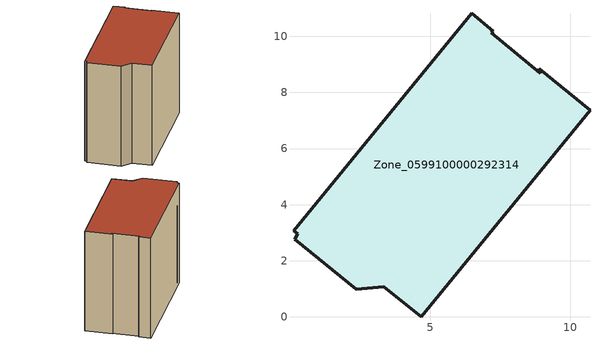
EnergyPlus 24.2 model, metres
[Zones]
Zone_0599100000292314
 floor ground (C_G): 7.18,10.14 8.93,8.68 8.9,8.85 10.7,7.37 4.68,0 3.35,1.08 2.36,0.98 0.18,2.76 0.28,2.97 0.13,3.06 6.48,10.83 7.26,10.19 z0
 wall outside (C_F): 4.68,0 10.7,7.37 8.9,8.85 8.93,8.68 7.18,10.14 7.26,10.19 6.48,10.83 0.13,3.06 0.28,2.97 0.18,2.76 2.36,0.98 3.35,1.08 4.68,0 z0:8.98
 roof outside (C_R): 8.9,8.85 8.93,8.68 7.18,10.14 7.26,10.19 6.48,10.83 0.13,3.06 0.28,2.97 0.18,2.76 2.36,0.98 3.35,1.08 4.68,0 10.7,7.37 z8.98
[BUILDING]
Pand.0599100000292314: North Axis=0; Terrain=City; Loads Convergence Tolerance Value=0.04; Temperature Convergence Tolerance Value=0.4; Solar Distribution=FullExterior; Maximum Number of Warmup Days=25; Minimum Number of Warmup Days=1
[Site:Location]
Rotterdam.The.Hague.AP_ZH_NLD Design_Conditions: Latitude=51.96; Longitude=4.45; Time Zone=1; Elevation=-4.5
[SITE:GROUNDTEMPERATURE:BUILDINGSURFACE]
18, 18, 18, 18, 18, 18, 18, 18, 18, 18, 18, 18
[MATERIAL] Thermal Absorptance=0.9; Solar Absorptance=0.7; Visible Absorptance=0.7
Name | Roughness | Thickness | Conductivity | Density | Specific Heat
G.TI.1946 | MediumSmooth | 0.15 | 1 | 540 | 1210
F.TI.1946 | Rough | 0.3 | 0.857143 | 1920 | 840
R.TI.1946 | MediumRough | 0.2 | 0.1 | 1500 | 1000
[CONSTRUCTION]
C_G: G.TI.1946
C_F: F.TI.1946
C_R: R.TI.1946
[ZONE]
Zone_0599100000292314: Type=1; Multiplier=1; Ceiling Height=Autocalculate; Volume=Autocalculate; Floor Area=autocalculate; Part of Total Floor Area=Yes
[ZONEINFILTRATION:DESIGNFLOWRATE]
Infil_Zone_0599100000292314: Zone or ZoneList or Space or SpaceList=Zone_0599100000292314; Schedule=AlwaysOn; Design Flow Rate Calculation Method=Flow/Area; Flow Rate per Floor Area=0.003; Constant Term Coefficient=1; Temperature Term Coefficient=0; Velocity Term Coefficient=0; Velocity Squared Term Coefficient=0
[HVACTEMPLATE:ZONE:IDEALLOADSAIRSYSTEM]
Zone_0599100000292314: Maximum Heating Supply Air Temperature=50; Minimum Cooling Supply Air Temperature=13; Maximum Heating Supply Air Humidity Ratio=0.0156; Minimum Cooling Supply Air Humidity Ratio=0.0077; Heating Limit=NoLimit; Cooling Limit=NoLimit; Dehumidification Control Type=ConstantSensibleHeatRatio; Cooling Sensible Heat Ratio=0.7; Dehumidification Setpoint=60; Humidification Control Type=None; Humidification Setpoint=30; Outdoor Air Method=None; Outdoor Air Flow Rate per Person=0.00944; Outdoor Air Flow Rate per Zone Floor Area=0; Outdoor Air Flow Rate per Zone=0; Demand Controlled Ventilation Type=None; Outdoor Air Economizer Type=NoEconomizer; Heat Recovery Type=None; Sensible Heat Recovery Effectiveness=0.7; Latent Heat Recovery Effectiveness=0.65
[ZONECONTROL:THERMOSTAT]
ThermostatControl_Zone_0599100000292314: Zone or ZoneList=Zone_0599100000292314; Control Type Schedule=DualSetpointControlType; Control 1=Thermostat_Zone_0599100000292314; Temperature Difference Between Cutout And Setpoint=0
[THERMOSTATSETPOINT:DUALSETPOINT]
Thermostat_Zone_0599100000292314: Heating Setpoint Temperature Schedule=HeatingSetpoint_Zone_0599100000292314; Cooling Setpoint Temperature Schedule=CoolingSetpoint_Zone_0599100000292314
[SCHEDULE:COMPACT]
HeatingSetpoint_Zone_0599100000292314: Through: 12/31, For: AllDays, Until: 24:00, 21
CoolingSetpoint_Zone_0599100000292314: Through: 12/31, For: AllDays, Until: 24:00, 24
DualSetpointControlType: Through: 12/31, For: AllDays, Until: 24:00, 4
AlwaysOn: Through: 12/31, For: AllDays, Until: 24:00, 1
